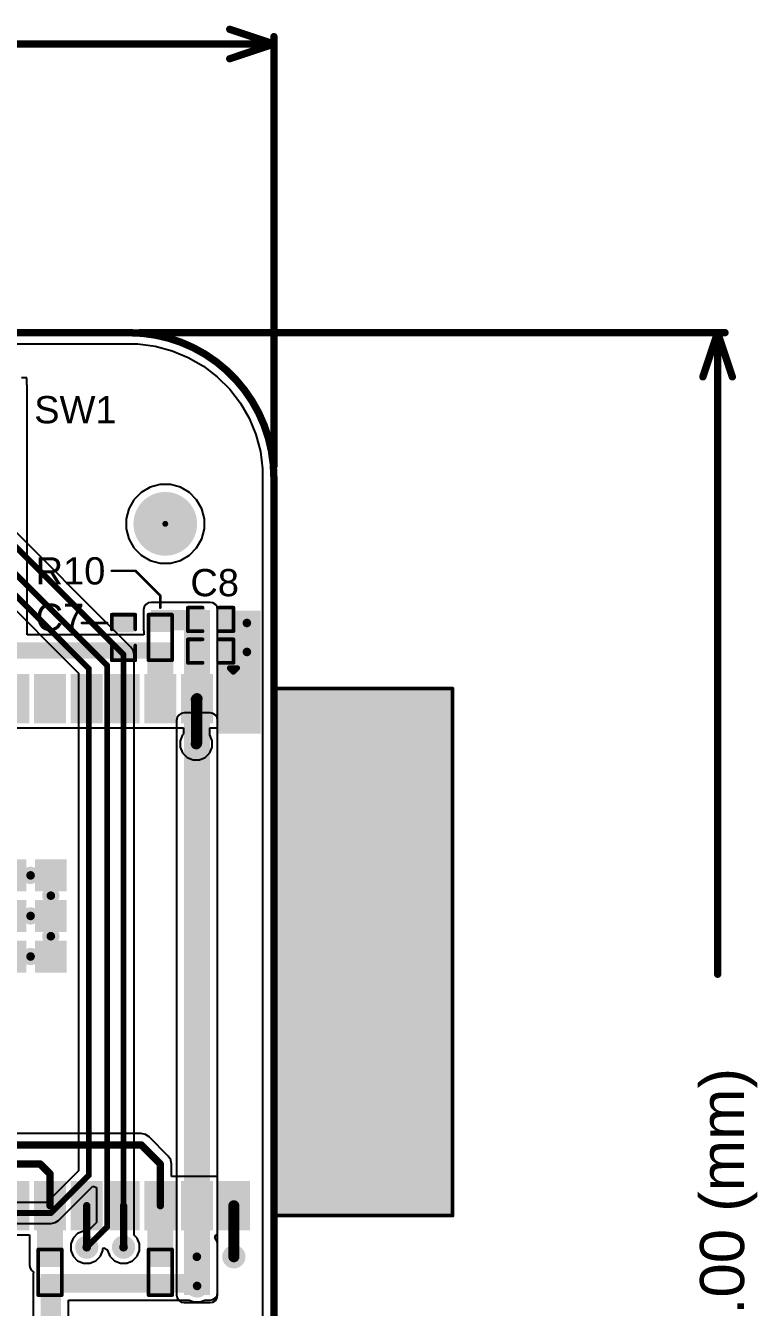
# Model space of a CAD drawing. Header units: inches. Extents: x -3.9 to 67.9, y -8.1 to 62.1.
# Drawn here: x 42.68 to 67.95, y 17.76 to 61.99 of the extents above; entities that cross this region are included whole.
import ezdxf

# ---------------------------------------------------------------- set-up
doc = ezdxf.new("R2010")
doc.units = ezdxf.units.IN
for name, color, linetype in [('Board Outline', 216, 'Continuous'), ('Bottom Layer', 5, 'Continuous'), ('Bottom Solder', 6, 'Continuous'), ('Dimension', 6, 'Continuous'), ('Keep-Out Layer', 6, 'Continuous'), ('Multi-Layer', 9, 'Continuous'), ('Pad Holes', 156, 'Continuous'), ('Top Layer', 1, 'Continuous'), ('Top Overlay', 2, 'Continuous'), ('Top Paste', 8, 'Continuous'), ('Top Solder', 216, 'Continuous'), ('Via Holes', 16, 'Continuous')]:
    doc.layers.add(name, color=color, linetype=linetype)
doc.styles.add('Arial', font='', dxfattribs={"height": 0.2})
doc.styles.get('Arial').set_extended_font_data('Arial')

# ---------------------------------------------------------------- blocks, each defined once
blk = doc.blocks.new('R___0402_12')
at = {"layer": 'Top Layer'}
for points in [[(-0.699, -0.318), (-0.699, 0.318), (-0.241, 0.318), (-0.241, -0.318)], [(0.241, -0.318), (0.241, 0.318), (0.699, 0.318), (0.699, -0.318)]]:
    blk.add_hatch(color=1, dxfattribs=at).paths.add_polyline_path(points)
at = {"layer": 'Top Paste'}
for points in [[(-0.699, -0.318), (-0.699, 0.318), (-0.241, 0.318), (-0.241, -0.318)], [(0.241, -0.318), (0.241, 0.318), (0.699, 0.318), (0.699, -0.318)]]:
    blk.add_hatch(color=8, dxfattribs=at).paths.add_polyline_path(points)
at = {"layer": 'Top Solder'}
for points in [[(-0.754, -0.373), (-0.754, 0.373), (-0.186, 0.373), (-0.186, -0.373)], [(0.186, -0.373), (0.186, 0.373), (0.754, 0.373), (0.754, -0.373)]]:
    blk.add_hatch(color=216, dxfattribs=at).paths.add_polyline_path(points)
at = {"layer": 'Top Overlay'}
for points, const_width in [([(-0.787, 0.406), (0.787, 0.406)], 0.127), ([(-0.787, 0.406), (-0.787, -0.406)], 0.127), ([(0.787, 0.406), (0.787, -0.406)], 0.127), ([(-0.787, -0.406), (0.787, -0.406)], 0.127), ([(-0.813, -0.432), (0.813, -0.432)], 0.00323)]:
    blk.add_lwpolyline(points, dxfattribs=dict(at, const_width=const_width))
for points, const_width in [([(-0.819, 0.406, 1), (-0.756, 0.406, 1)], 0.0635), ([(-0.819, 0.406, 1), (-0.756, 0.406, 1)], 0.0635), ([(0.756, 0.406, 1), (0.819, 0.406, 1)], 0.0635), ([(0.756, 0.406, 1), (0.819, 0.406, 1)], 0.0635), ([(-0.819, -0.406, 1), (-0.756, -0.406, 1)], 0.0635), ([(-0.819, -0.406, 1), (-0.756, -0.406, 1)], 0.0635), ([(-0.814, -0.432, 1), (-0.812, -0.432, 1)], 0.00161), ([(0.756, -0.406, 1), (0.819, -0.406, 1)], 0.0635), ([(0.756, -0.406, 1), (0.819, -0.406, 1)], 0.0635), ([(0.812, -0.432, 1), (0.814, -0.432, 1)], 0.00161)]:
    blk.add_lwpolyline(points, format="xyb", close=True, dxfattribs=dict(at, const_width=const_width))
blk = doc.blocks.new('____0402_23')
at = {"layer": 'Top Layer'}
for points in [[(-0.699, -0.318), (-0.699, 0.318), (-0.241, 0.318), (-0.241, -0.318)], [(0.241, -0.318), (0.241, 0.318), (0.699, 0.318), (0.699, -0.318)]]:
    blk.add_hatch(color=1, dxfattribs=at).paths.add_polyline_path(points)
at = {"layer": 'Top Paste'}
for points in [[(-0.699, -0.318), (-0.699, 0.318), (-0.241, 0.318), (-0.241, -0.318)], [(0.241, -0.318), (0.241, 0.318), (0.699, 0.318), (0.699, -0.318)]]:
    blk.add_hatch(color=8, dxfattribs=at).paths.add_polyline_path(points)
at = {"layer": 'Top Solder'}
for points in [[(-0.758, -0.377), (-0.758, 0.377), (-0.181, 0.377), (-0.181, -0.377)], [(0.181, -0.377), (0.181, 0.377), (0.758, 0.377), (0.758, -0.377)]]:
    blk.add_hatch(color=216, dxfattribs=at).paths.add_polyline_path(points)
at = {"layer": 'Top Overlay', "const_width": 0.127}
for points in [[(-0.279, 0.406), (-0.787, 0.406)], [(-0.787, 0.406), (-0.787, -0.406)], [(0.787, 0.406), (0.279, 0.406)], [(0.787, 0.406), (0.787, -0.406)], [(-0.279, -0.406), (-0.787, -0.406)], [(0.787, -0.406), (0.279, -0.406)]]:
    blk.add_lwpolyline(points, dxfattribs=at)
at = {"layer": 'Top Overlay', "const_width": 0.0635}
for points in [[(-0.819, 0.406, 1), (-0.756, 0.406, 1)], [(-0.819, 0.406, 1), (-0.756, 0.406, 1)], [(-0.311, 0.406, 1), (-0.248, 0.406, 1)], [(0.248, 0.406, 1), (0.311, 0.406, 1)], [(0.756, 0.406, 1), (0.819, 0.406, 1)], [(0.756, 0.406, 1), (0.819, 0.406, 1)], [(-0.819, -0.406, 1), (-0.756, -0.406, 1)], [(-0.819, -0.406, 1), (-0.756, -0.406, 1)], [(-0.311, -0.406, 1), (-0.248, -0.406, 1)], [(0.248, -0.406, 1), (0.311, -0.406, 1)], [(0.756, -0.406, 1), (0.819, -0.406, 1)], [(0.756, -0.406, 1), (0.819, -0.406, 1)]]:
    blk.add_lwpolyline(points, format="xyb", close=True, dxfattribs=at)
blk = doc.blocks.new('C___0402_24')
at = {"layer": 'Top Layer'}
for points in [[(-0.699, -0.318), (-0.699, 0.318), (-0.241, 0.318), (-0.241, -0.318)], [(0.241, -0.318), (0.241, 0.318), (0.699, 0.318), (0.699, -0.318)]]:
    blk.add_hatch(color=1, dxfattribs=at).paths.add_polyline_path(points)
at = {"layer": 'Top Paste'}
for points in [[(-0.699, -0.318), (-0.699, 0.318), (-0.241, 0.318), (-0.241, -0.318)], [(0.241, -0.318), (0.241, 0.318), (0.699, 0.318), (0.699, -0.318)]]:
    blk.add_hatch(color=8, dxfattribs=at).paths.add_polyline_path(points)
at = {"layer": 'Top Solder'}
for points in [[(-0.758, -0.377), (-0.758, 0.377), (-0.181, 0.377), (-0.181, -0.377)], [(0.181, -0.377), (0.181, 0.377), (0.758, 0.377), (0.758, -0.377)]]:
    blk.add_hatch(color=216, dxfattribs=at).paths.add_polyline_path(points)
at = {"layer": 'Top Overlay', "const_width": 0.127}
for points in [[(-0.279, 0.406), (-0.787, 0.406)], [(-0.787, 0.406), (-0.787, -0.406)], [(0.787, 0.406), (0.279, 0.406)], [(0.787, 0.406), (0.787, -0.406)], [(-0.279, -0.406), (-0.787, -0.406)], [(0.787, -0.406), (0.279, -0.406)]]:
    blk.add_lwpolyline(points, dxfattribs=at)
at = {"layer": 'Top Overlay', "const_width": 0.0635}
for points in [[(-0.819, 0.406, 1), (-0.756, 0.406, 1)], [(-0.819, 0.406, 1), (-0.756, 0.406, 1)], [(-0.311, 0.406, 1), (-0.248, 0.406, 1)], [(0.248, 0.406, 1), (0.311, 0.406, 1)], [(0.756, 0.406, 1), (0.819, 0.406, 1)], [(0.756, 0.406, 1), (0.819, 0.406, 1)], [(-0.819, -0.406, 1), (-0.756, -0.406, 1)], [(-0.819, -0.406, 1), (-0.756, -0.406, 1)], [(-0.311, -0.406, 1), (-0.248, -0.406, 1)], [(0.248, -0.406, 1), (0.311, -0.406, 1)], [(0.756, -0.406, 1), (0.819, -0.406, 1)], [(0.756, -0.406, 1), (0.819, -0.406, 1)]]:
    blk.add_lwpolyline(points, format="xyb", close=True, dxfattribs=at)
blk = doc.blocks.new('____0402_25')
at = {"layer": 'Top Layer'}
for points in [[(-0.699, -0.318), (-0.699, 0.317), (-0.241, 0.317), (-0.241, -0.318)], [(0.241, -0.318), (0.241, 0.317), (0.699, 0.317), (0.699, -0.318)]]:
    blk.add_hatch(color=1, dxfattribs=at).paths.add_polyline_path(points)
at = {"layer": 'Top Paste'}
for points in [[(-0.699, -0.318), (-0.699, 0.317), (-0.241, 0.317), (-0.241, -0.318)], [(0.241, -0.318), (0.241, 0.317), (0.699, 0.317), (0.699, -0.318)]]:
    blk.add_hatch(color=8, dxfattribs=at).paths.add_polyline_path(points)
at = {"layer": 'Top Solder'}
for points in [[(-0.758, -0.377), (-0.758, 0.377), (-0.181, 0.377), (-0.181, -0.377)], [(0.181, -0.377), (0.181, 0.377), (0.758, 0.377), (0.758, -0.377)]]:
    blk.add_hatch(color=216, dxfattribs=at).paths.add_polyline_path(points)
at = {"layer": 'Top Overlay', "const_width": 0.127}
for points in [[(-0.279, 0.406), (-0.787, 0.406)], [(-0.787, -0.406), (-0.787, 0.406)], [(0.787, 0.406), (0.279, 0.406)], [(0.787, -0.406), (0.787, 0.406)], [(-0.279, -0.406), (-0.787, -0.406)], [(0.787, -0.406), (0.279, -0.406)]]:
    blk.add_lwpolyline(points, dxfattribs=at)
at = {"layer": 'Top Overlay', "const_width": 0.0635}
for points in [[(-0.819, 0.406, 1), (-0.756, 0.406, 1)], [(-0.819, 0.406, 1), (-0.756, 0.406, 1)], [(-0.311, 0.406, 1), (-0.248, 0.406, 1)], [(0.248, 0.406, 1), (0.311, 0.406, 1)], [(0.756, 0.406, 1), (0.819, 0.406, 1)], [(0.756, 0.406, 1), (0.819, 0.406, 1)], [(-0.819, -0.406, 1), (-0.756, -0.406, 1)], [(-0.819, -0.406, 1), (-0.756, -0.406, 1)], [(-0.311, -0.406, 1), (-0.248, -0.406, 1)], [(0.248, -0.406, 1), (0.311, -0.406, 1)], [(0.756, -0.406, 1), (0.819, -0.406, 1)], [(0.756, -0.406, 1), (0.819, -0.406, 1)]]:
    blk.add_lwpolyline(points, format="xyb", close=True, dxfattribs=at)
blk = doc.blocks.new('R___0402_27')
at = {"layer": 'Top Layer'}
for points in [[(-0.699, -0.318), (-0.699, 0.318), (-0.241, 0.318), (-0.241, -0.318)], [(0.241, -0.318), (0.241, 0.318), (0.699, 0.318), (0.699, -0.318)]]:
    blk.add_hatch(color=1, dxfattribs=at).paths.add_polyline_path(points)
at = {"layer": 'Top Paste'}
for points in [[(-0.699, -0.318), (-0.699, 0.318), (-0.241, 0.318), (-0.241, -0.318)], [(0.241, -0.318), (0.241, 0.318), (0.699, 0.318), (0.699, -0.318)]]:
    blk.add_hatch(color=8, dxfattribs=at).paths.add_polyline_path(points)
at = {"layer": 'Top Solder'}
for points in [[(-0.754, -0.373), (-0.754, 0.373), (-0.186, 0.373), (-0.186, -0.373)], [(0.186, -0.373), (0.186, 0.373), (0.754, 0.373), (0.754, -0.373)]]:
    blk.add_hatch(color=216, dxfattribs=at).paths.add_polyline_path(points)
at = {"layer": 'Top Overlay'}
for points, const_width in [([(-0.787, 0.406), (0.787, 0.406)], 0.127), ([(-0.787, 0.406), (-0.787, -0.406)], 0.127), ([(0.787, 0.406), (0.787, -0.406)], 0.127), ([(-0.787, -0.406), (0.787, -0.406)], 0.127), ([(-0.813, -0.432), (0.813, -0.432)], 0.00323)]:
    blk.add_lwpolyline(points, dxfattribs=dict(at, const_width=const_width))
for points, const_width in [([(-0.819, 0.406, 1), (-0.756, 0.406, 1)], 0.0635), ([(-0.819, 0.406, 1), (-0.756, 0.406, 1)], 0.0635), ([(0.756, 0.406, 1), (0.819, 0.406, 1)], 0.0635), ([(0.756, 0.406, 1), (0.819, 0.406, 1)], 0.0635), ([(-0.819, -0.406, 1), (-0.756, -0.406, 1)], 0.0635), ([(-0.819, -0.406, 1), (-0.756, -0.406, 1)], 0.0635), ([(-0.814, -0.432, 1), (-0.812, -0.432, 1)], 0.00161), ([(0.756, -0.406, 1), (0.819, -0.406, 1)], 0.0635), ([(0.756, -0.406, 1), (0.819, -0.406, 1)], 0.0635), ([(0.812, -0.432, 1), (0.814, -0.432, 1)], 0.00161)]:
    blk.add_lwpolyline(points, format="xyb", close=True, dxfattribs=dict(at, const_width=const_width))
blk = doc.blocks.new('38_SMD_M______28')
at = {"layer": 'Bottom Layer'}
h = blk.add_hatch(color=5, dxfattribs=at)
edge = h.paths.add_edge_path()
edge.add_arc((-1.95, 2.56), 0.3, 0, 360)
h = blk.add_hatch(color=5, dxfattribs=at)
edge = h.paths.add_edge_path()
edge.add_arc((-0.55, 2.56), 0.3, 0, 360)
h = blk.add_hatch(color=5, dxfattribs=at)
edge = h.paths.add_edge_path()
edge.add_arc((-2.65, 1.86), 0.3, 0, 360)
h = blk.add_hatch(color=5, dxfattribs=at)
edge = h.paths.add_edge_path()
edge.add_arc((-1.25, 1.86), 0.3, 0, 360)
h = blk.add_hatch(color=5, dxfattribs=at)
edge = h.paths.add_edge_path()
edge.add_arc((0.15, 1.86), 0.3, 0, 360)
at = {"layer": 'Keep-Out Layer'}
blk.add_hatch(color=6, dxfattribs=at).paths.add_polyline_path([(-9.043, 10.289), (9.041, 10.289), (9.041, 16.385), (-9.043, 16.385)])
at = {"layer": 'Multi-Layer'}
h = blk.add_hatch(color=9, dxfattribs=at)
edge = h.paths.add_edge_path()
edge.add_arc((-1.95, 2.56), 0.3, 0, 360)
h = blk.add_hatch(color=9, dxfattribs=at)
edge = h.paths.add_edge_path()
edge.add_arc((-0.55, 2.56), 0.3, 0, 360)
h = blk.add_hatch(color=9, dxfattribs=at)
edge = h.paths.add_edge_path()
edge.add_arc((-2.65, 1.86), 0.3, 0, 360)
h = blk.add_hatch(color=9, dxfattribs=at)
edge = h.paths.add_edge_path()
edge.add_arc((-1.25, 1.86), 0.3, 0, 360)
h = blk.add_hatch(color=9, dxfattribs=at)
edge = h.paths.add_edge_path()
edge.add_arc((0.15, 1.86), 0.3, 0, 360)
at = {"layer": 'Pad Holes'}
h = blk.add_hatch(color=7, dxfattribs=at)
edge = h.paths.add_edge_path()
edge.add_arc((-1.95, 2.56), 0.15, 0, 360)
h = blk.add_hatch(color=7, dxfattribs=at)
edge = h.paths.add_edge_path()
edge.add_arc((-0.55, 2.56), 0.15, 0, 360)
h = blk.add_hatch(color=7, dxfattribs=at)
edge = h.paths.add_edge_path()
edge.add_arc((-2.65, 1.86), 0.15, 0, 360)
h = blk.add_hatch(color=7, dxfattribs=at)
edge = h.paths.add_edge_path()
edge.add_arc((-1.25, 1.86), 0.15, 0, 360)
h = blk.add_hatch(color=7, dxfattribs=at)
edge = h.paths.add_edge_path()
edge.add_arc((0.15, 1.86), 0.15, 0, 360)
at = {"layer": 'Top Layer'}
for points in [[(-9.5, 9.33), (-8, 9.33), (-8, 8.43), (-9.5, 8.43)], [(8, 9.33), (9.5, 9.33), (9.5, 8.43), (8, 8.43)], [(-9.5, 8.06), (-8, 8.06), (-8, 7.16), (-9.5, 7.16)], [(8, 8.06), (9.5, 8.06), (9.5, 7.16), (8, 7.16)], [(-9.5, 6.79), (-8, 6.79), (-8, 5.89), (-9.5, 5.89)], [(8, 6.79), (9.5, 6.79), (9.5, 5.89), (8, 5.89)], [(-9.5, 5.52), (-8, 5.52), (-8, 4.62), (-9.5, 4.62)], [(8, 5.52), (9.5, 5.52), (9.5, 4.62), (8, 4.62)], [(-9.5, 4.25), (-8, 4.25), (-8, 3.35), (-9.5, 3.35)], [(8, 4.25), (9.5, 4.25), (9.5, 3.35), (8, 3.35)], [(-9.5, 2.98), (-8, 2.98), (-8, 2.08), (-9.5, 2.08)], [(-3.1, 3.01), (-2.2, 3.01), (-2.2, 2.11), (-3.1, 2.11)], [(-1.7, 3.01), (-0.8, 3.01), (-0.8, 2.11), (-1.7, 2.11)], [(-0.3, 3.01), (0.6, 3.01), (0.6, 2.11), (-0.3, 2.11)], [(8, 2.98), (9.5, 2.98), (9.5, 2.08), (8, 2.08)], [(-9.5, 1.71), (-8, 1.71), (-8, 0.81), (-9.5, 0.81)], [(8, 1.71), (9.5, 1.71), (9.5, 0.81), (8, 0.81)]]:
    blk.add_hatch(color=1, dxfattribs=at).paths.add_polyline_path(points)
h = blk.add_hatch(color=1, dxfattribs=at)
edge = h.paths.add_edge_path()
edge.add_arc((-1.95, 2.56), 0.3, 0, 360)
h = blk.add_hatch(color=1, dxfattribs=at)
edge = h.paths.add_edge_path()
edge.add_arc((-0.55, 2.56), 0.3, 0, 360)
h = blk.add_hatch(color=1, dxfattribs=at)
edge = h.paths.add_edge_path()
edge.add_arc((-2.65, 1.86), 0.3, 0, 360)
h = blk.add_hatch(color=1, dxfattribs=at)
edge = h.paths.add_edge_path()
edge.add_arc((-1.25, 1.86), 0.3, 0, 360)
h = blk.add_hatch(color=1, dxfattribs=at)
edge = h.paths.add_edge_path()
edge.add_arc((0.15, 1.86), 0.3, 0, 360)
at = {"layer": 'Top Overlay'}
for points in [[(-7.898, 11.58), (-7.187, 11.58), (-7.187, 15.746), (-7.898, 15.746)], [(-7.898, 15.213), (-5.435, 15.213), (-5.435, 15.746), (-7.898, 15.746)], [(-5.435, 15.746), (-6.146, 15.746), (-6.146, 11.58), (-5.435, 11.58)], [(-5.511, 15.213), (-2.971, 15.213), (-2.971, 15.746), (-5.511, 15.746)], [(-2.971, 13.206), (-2.971, 15.746), (-3.504, 15.746), (-3.504, 13.206)], [(-0.964, 13.206), (-0.964, 15.746), (-1.498, 15.746), (-1.498, 13.206)], [(-1.498, 15.213), (1.042, 15.213), (1.042, 15.746), (-1.498, 15.746)], [(0.509, 15.746), (0.509, 13.206), (1.042, 13.206), (1.042, 15.746)], [(3.049, 13.206), (3.049, 15.746), (2.516, 15.746), (2.516, 13.206)], [(2.516, 15.213), (5.056, 15.213), (5.056, 15.746), (2.516, 15.746)], [(5.056, 13.206), (5.056, 15.746), (4.522, 15.746), (4.522, 13.206)], [(7.062, 13.206), (7.062, 15.746), (6.529, 15.746), (6.529, 13.206)], [(-3.504, 13.206), (-0.964, 13.206), (-0.964, 13.739), (-3.504, 13.739)], [(0.509, 13.206), (3.049, 13.206), (3.049, 13.739), (0.509, 13.739)], [(4.522, 13.206), (7.062, 13.206), (7.062, 13.739), (4.522, 13.739)], [(-9.519, 9.363), (-7.539, 9.363), (-7.539, 9.803), (-9.519, 9.803)], [(-7.959, 8.328), (-7.541, 8.328), (-7.541, 9.406), (-7.959, 9.406)]]:
    blk.add_hatch(color=2, dxfattribs=at).paths.add_polyline_path(points)
at = {"layer": 'Top Paste'}
for points in [[(-9.5, 9.33), (-8, 9.33), (-8, 8.43), (-9.5, 8.43)], [(8, 9.33), (9.5, 9.33), (9.5, 8.43), (8, 8.43)], [(-9.5, 8.06), (-8, 8.06), (-8, 7.16), (-9.5, 7.16)], [(8, 8.06), (9.5, 8.06), (9.5, 7.16), (8, 7.16)], [(-9.5, 6.79), (-8, 6.79), (-8, 5.89), (-9.5, 5.89)], [(8, 6.79), (9.5, 6.79), (9.5, 5.89), (8, 5.89)], [(-9.5, 5.52), (-8, 5.52), (-8, 4.62), (-9.5, 4.62)], [(8, 5.52), (9.5, 5.52), (9.5, 4.62), (8, 4.62)], [(-9.5, 4.25), (-8, 4.25), (-8, 3.35), (-9.5, 3.35)], [(8, 4.25), (9.5, 4.25), (9.5, 3.35), (8, 3.35)], [(-9.5, 2.98), (-8, 2.98), (-8, 2.08), (-9.5, 2.08)], [(-3.1, 3.01), (-2.2, 3.01), (-2.2, 2.11), (-3.1, 2.11)], [(-1.7, 3.01), (-0.8, 3.01), (-0.8, 2.11), (-1.7, 2.11)], [(-0.3, 3.01), (0.6, 3.01), (0.6, 2.11), (-0.3, 2.11)], [(8, 2.98), (9.5, 2.98), (9.5, 2.08), (8, 2.08)], [(-9.5, 1.71), (-8, 1.71), (-8, 0.81), (-9.5, 0.81)], [(8, 1.71), (9.5, 1.71), (9.5, 0.81), (8, 0.81)]]:
    blk.add_hatch(color=8, dxfattribs=at).paths.add_polyline_path(points)
at = {"layer": 'Top Solder'}
for points in [[(-9.602, 9.432), (-7.898, 9.432), (-7.898, 8.328), (-9.602, 8.328)], [(7.898, 9.432), (9.602, 9.432), (9.602, 8.328), (7.898, 8.328)], [(-9.602, 8.162), (-7.898, 8.162), (-7.898, 7.058), (-9.602, 7.058)], [(7.898, 8.162), (9.602, 8.162), (9.602, 7.058), (7.898, 7.058)], [(-9.602, 6.892), (-7.898, 6.892), (-7.898, 5.788), (-9.602, 5.788)], [(7.898, 6.892), (9.602, 6.892), (9.602, 5.788), (7.898, 5.788)], [(-9.602, 5.622), (-7.898, 5.622), (-7.898, 4.518), (-9.602, 4.518)], [(7.898, 5.622), (9.602, 5.622), (9.602, 4.518), (7.898, 4.518)], [(-9.602, 4.352), (-7.898, 4.352), (-7.898, 3.248), (-9.602, 3.248)], [(7.898, 4.352), (9.602, 4.352), (9.602, 3.248), (7.898, 3.248)], [(-3.202, 3.112), (-2.098, 3.112), (-2.098, 2.008), (-3.202, 2.008)], [(-1.802, 3.112), (-0.698, 3.112), (-0.698, 2.008), (-1.802, 2.008)], [(-0.402, 3.112), (0.702, 3.112), (0.702, 2.008), (-0.402, 2.008)], [(-9.602, 3.082), (-7.898, 3.082), (-7.898, 1.978), (-9.602, 1.978)], [(7.898, 3.082), (9.602, 3.082), (9.602, 1.978), (7.898, 1.978)], [(-9.602, 1.812), (-7.898, 1.812), (-7.898, 0.708), (-9.602, 0.708)], [(7.898, 1.812), (9.602, 1.812), (9.602, 0.708), (7.898, 0.708)], [(-3.202, 1.712), (-2.098, 1.712), (-2.098, 0.608), (-3.202, 0.608)], [(-1.802, 1.712), (-0.698, 1.712), (-0.698, 0.608), (-1.802, 0.608)], [(-0.402, 1.712), (0.702, 1.712), (0.702, 0.608), (-0.402, 0.608)]]:
    blk.add_hatch(color=216, dxfattribs=at).paths.add_polyline_path(points)
at = {"layer": 'Top Overlay'}
for points, const_width in [([(-9.096, 16.434), (9.091, 16.434)], 0.127), ([(-9.096, 10.244), (-9.096, 16.434)], 0.127), ([(9.091, 10.244), (9.091, 16.434)], 0.127), ([(-9.096, 10.244), (9.086, 10.244)], 0.127), ([(-9.677, 8.865), (-9.804, 8.992)], 0.2), ([(-9.804, 8.738), (-9.804, 8.992)], 0.2), ([(-9.804, 8.738), (-9.677, 8.865)], 0.2)]:
    blk.add_lwpolyline(points, dxfattribs=dict(at, const_width=const_width))
for points, const_width in [([(-9.127, 16.434, 1), (-9.064, 16.434, 1)], 0.0635), ([(-9.127, 16.434, 1), (-9.064, 16.434, 1)], 0.0635), ([(9.059, 16.434, 1), (9.123, 16.434, 1)], 0.0635), ([(9.059, 16.434, 1), (9.123, 16.434, 1)], 0.0635), ([(-9.127, 10.244, 1), (-9.064, 10.244, 1)], 0.0635), ([(-9.127, 10.244, 1), (-9.064, 10.244, 1)], 0.0635), ([(9.054, 10.244, 1), (9.118, 10.244, 1)], 0.0635), ([(9.059, 10.244, 1), (9.123, 10.244, 1)], 0.0635), ([(-9.854, 8.992, 1), (-9.754, 8.992, 1)], 0.1), ([(-9.854, 8.992, 1), (-9.754, 8.992, 1)], 0.1), ([(-9.727, 8.865, 1), (-9.627, 8.865, 1)], 0.1), ([(-9.727, 8.865, 1), (-9.627, 8.865, 1)], 0.1), ([(-9.854, 8.738, 1), (-9.754, 8.738, 1)], 0.1), ([(-9.854, 8.738, 1), (-9.754, 8.738, 1)], 0.1)]:
    blk.add_lwpolyline(points, format="xyb", close=True, dxfattribs=dict(at, const_width=const_width))
blk = doc.blocks.new('R___0402_41')
at = {"layer": 'Top Layer'}
for points in [[(-0.699, -0.318), (-0.699, 0.318), (-0.241, 0.318), (-0.241, -0.318)], [(0.241, -0.318), (0.241, 0.318), (0.699, 0.318), (0.699, -0.318)]]:
    blk.add_hatch(color=1, dxfattribs=at).paths.add_polyline_path(points)
at = {"layer": 'Top Paste'}
for points in [[(-0.699, -0.318), (-0.699, 0.318), (-0.241, 0.318), (-0.241, -0.318)], [(0.241, -0.318), (0.241, 0.318), (0.699, 0.318), (0.699, -0.318)]]:
    blk.add_hatch(color=8, dxfattribs=at).paths.add_polyline_path(points)
at = {"layer": 'Top Solder'}
for points in [[(-0.754, -0.373), (-0.754, 0.373), (-0.186, 0.373), (-0.186, -0.373)], [(0.186, -0.373), (0.186, 0.373), (0.754, 0.373), (0.754, -0.373)]]:
    blk.add_hatch(color=216, dxfattribs=at).paths.add_polyline_path(points)
at = {"layer": 'Top Overlay'}
for points, const_width in [([(-0.787, 0.406), (-0.787, -0.406)], 0.127), ([(-0.787, 0.406), (0.787, 0.406)], 0.127), ([(0.787, 0.406), (0.787, -0.406)], 0.127), ([(-0.787, -0.406), (0.787, -0.406)], 0.127), ([(-0.813, -0.432), (0.813, -0.432)], 0.00323)]:
    blk.add_lwpolyline(points, dxfattribs=dict(at, const_width=const_width))
for points, const_width in [([(-0.819, 0.406, 1), (-0.756, 0.406, 1)], 0.0635), ([(-0.819, 0.406, 1), (-0.756, 0.406, 1)], 0.0635), ([(0.756, 0.406, 1), (0.819, 0.406, 1)], 0.0635), ([(0.756, 0.406, 1), (0.819, 0.406, 1)], 0.0635), ([(-0.819, -0.406, 1), (-0.756, -0.406, 1)], 0.0635), ([(-0.819, -0.406, 1), (-0.756, -0.406, 1)], 0.0635), ([(-0.814, -0.432, 1), (-0.812, -0.432, 1)], 0.00161), ([(0.756, -0.406, 1), (0.819, -0.406, 1)], 0.0635), ([(0.756, -0.406, 1), (0.819, -0.406, 1)], 0.0635), ([(0.812, -0.432, 1), (0.814, -0.432, 1)], 0.00161)]:
    blk.add_lwpolyline(points, format="xyb", close=True, dxfattribs=dict(at, const_width=const_width))

msp = doc.modelspace()

# ---------------------------------------------------------------- hatches: boundary and pattern name
at = {"layer": 'Bottom Layer'}
h = msp.add_hatch(color=5, dxfattribs=at)
edge = h.paths.add_edge_path()
edge.add_arc((50.318, 41.378), 0.3, 0, 360)
h = msp.add_hatch(color=5, dxfattribs=at)
edge = h.paths.add_edge_path()
edge.add_arc((50.318, 40.378), 0.3, 0, 360)
msp.add_hatch(color=5, dxfattribs=at).paths.add_polyline_path([(48.148, 18.181), (49.048, 18.181), (49.048, 38.017), (48.148, 38.017)])
h = msp.add_hatch(color=5, dxfattribs=at)
edge = h.paths.add_edge_path()
edge.add_arc((48.568, 37.205), 0.3, 0, 360)
h = msp.add_hatch(color=5, dxfattribs=at)
edge = h.paths.add_edge_path()
edge.add_arc((44.788, 19.834), 0.3, 0, 360)
h = msp.add_hatch(color=5, dxfattribs=at)
edge = h.paths.add_edge_path()
edge.add_arc((46.058, 19.834), 0.3, 0, 360)
h = msp.add_hatch(color=5, dxfattribs=at)
edge = h.paths.add_edge_path()
edge.add_arc((48.59, 19.504), 0.3, 0, 360)
h = msp.add_hatch(color=5, dxfattribs=at)
edge = h.paths.add_edge_path()
edge.add_arc((49.868, 19.504), 0.3, 0, 360)
h = msp.add_hatch(color=5, dxfattribs=at)
edge = h.paths.add_edge_path()
edge.add_arc((48.598, 18.498), 0.3, 0, 360)
at = {"layer": 'Bottom Solder'}
h = msp.add_hatch(color=6, dxfattribs=at)
edge = h.paths.add_edge_path()
edge.add_arc((47.5, 44.8), 0.102, 0, 360)
h = msp.add_hatch(color=6, dxfattribs=at)
edge = h.paths.add_edge_path()
edge.add_arc((50.318, 41.378), 0.402, 0, 360)
h = msp.add_hatch(color=6, dxfattribs=at)
edge = h.paths.add_edge_path()
edge.add_arc((50.318, 40.378), 0.402, 0, 360)
h = msp.add_hatch(color=6, dxfattribs=at)
edge = h.paths.add_edge_path()
edge.add_arc((48.568, 37.205), 0.402, 0, 360)
h = msp.add_hatch(color=6, dxfattribs=at)
edge = h.paths.add_edge_path()
edge.add_arc((44.788, 19.834), 0.402, 0, 360)
h = msp.add_hatch(color=6, dxfattribs=at)
edge = h.paths.add_edge_path()
edge.add_arc((46.058, 19.834), 0.402, 0, 360)
h = msp.add_hatch(color=6, dxfattribs=at)
edge = h.paths.add_edge_path()
edge.add_arc((48.59, 19.504), 0.402, 0, 360)
h = msp.add_hatch(color=6, dxfattribs=at)
edge = h.paths.add_edge_path()
edge.add_arc((49.868, 19.504), 0.402, 0, 360)
h = msp.add_hatch(color=6, dxfattribs=at)
edge = h.paths.add_edge_path()
edge.add_arc((48.598, 18.498), 0.402, 0, 360)
at = {"layer": 'Pad Holes'}
h = msp.add_hatch(color=7, dxfattribs=at)
edge = h.paths.add_edge_path()
edge.add_arc((47.5, 44.8), 1.1, 0, 360)
at = {"layer": 'Top Layer'}
for points in [[(47.011, 41.119), (48.921, 41.119), (48.921, 41.831), (47.011, 41.831)], [(48.148, 38.017), (49.047, 38.017), (49.047, 41.831), (48.148, 41.831)], [(49.312, 38.017), (50.791, 38.017), (50.791, 41.808), (49.312, 41.808)], [(41.649, 40.149), (47.651, 40.149), (47.651, 40.713), (41.649, 40.713)], [(46.878, 38.017), (47.777, 38.017), (47.777, 40.713), (46.878, 40.713)], [(43.068, 19.209), (43.968, 19.209), (43.968, 22.017), (43.068, 22.017)], [(46.878, 19.209), (47.778, 19.209), (47.778, 22.017), (46.878, 22.017)], [(48.164, 18.27), (49.048, 18.27), (49.048, 19.936), (48.164, 19.936)], [(43.193, 18.27), (49.048, 18.27), (49.048, 18.912), (43.193, 18.912)], [(43.193, 12.937), (43.903, 12.937), (43.903, 18.912), (43.193, 18.912)]]:
    msp.add_hatch(color=1, dxfattribs=at).paths.add_polyline_path(points)
h = msp.add_hatch(color=1, dxfattribs=at)
edge = h.paths.add_edge_path()
edge.add_arc((50.318, 41.378), 0.3, 0, 360)
h = msp.add_hatch(color=1, dxfattribs=at)
edge = h.paths.add_edge_path()
edge.add_arc((50.318, 40.378), 0.3, 0, 360)
h = msp.add_hatch(color=1, dxfattribs=at)
edge = h.paths.add_edge_path()
edge.add_arc((48.568, 37.205), 0.3, 0, 360)
h = msp.add_hatch(color=1, dxfattribs=at)
edge = h.paths.add_edge_path()
edge.add_arc((44.788, 19.834), 0.3, 0, 360)
h = msp.add_hatch(color=1, dxfattribs=at)
edge = h.paths.add_edge_path()
edge.add_arc((46.058, 19.834), 0.3, 0, 360)
h = msp.add_hatch(color=1, dxfattribs=at)
edge = h.paths.add_edge_path()
edge.add_arc((48.59, 19.504), 0.3, 0, 360)
h = msp.add_hatch(color=1, dxfattribs=at)
edge = h.paths.add_edge_path()
edge.add_arc((49.868, 19.504), 0.3, 0, 360)
h = msp.add_hatch(color=1, dxfattribs=at)
edge = h.paths.add_edge_path()
edge.add_arc((48.598, 18.498), 0.3, 0, 360)
at = {"layer": 'Top Solder'}
h = msp.add_hatch(color=216, dxfattribs=at)
edge = h.paths.add_edge_path()
edge.add_arc((47.5, 44.8), 0.102, 0, 360)
h = msp.add_hatch(color=216, dxfattribs=at)
edge = h.paths.add_edge_path()
edge.add_arc((50.318, 41.378), 0.402, 0, 360)
h = msp.add_hatch(color=216, dxfattribs=at)
edge = h.paths.add_edge_path()
edge.add_arc((50.318, 40.378), 0.402, 0, 360)
h = msp.add_hatch(color=216, dxfattribs=at)
edge = h.paths.add_edge_path()
edge.add_arc((48.568, 37.205), 0.402, 0, 360)
h = msp.add_hatch(color=216, dxfattribs=at)
edge = h.paths.add_edge_path()
edge.add_arc((44.788, 19.834), 0.402, 0, 360)
h = msp.add_hatch(color=216, dxfattribs=at)
edge = h.paths.add_edge_path()
edge.add_arc((46.058, 19.834), 0.402, 0, 360)
h = msp.add_hatch(color=216, dxfattribs=at)
edge = h.paths.add_edge_path()
edge.add_arc((48.59, 19.504), 0.402, 0, 360)
h = msp.add_hatch(color=216, dxfattribs=at)
edge = h.paths.add_edge_path()
edge.add_arc((49.868, 19.504), 0.402, 0, 360)
h = msp.add_hatch(color=216, dxfattribs=at)
edge = h.paths.add_edge_path()
edge.add_arc((48.598, 18.498), 0.402, 0, 360)
at = {"layer": 'Via Holes'}
h = msp.add_hatch(color=7, dxfattribs=at)
edge = h.paths.add_edge_path()
edge.add_arc((50.318, 41.378), 0.15, 0, 360)
h = msp.add_hatch(color=7, dxfattribs=at)
edge = h.paths.add_edge_path()
edge.add_arc((50.318, 40.378), 0.15, 0, 360)
h = msp.add_hatch(color=7, dxfattribs=at)
edge = h.paths.add_edge_path()
edge.add_arc((48.568, 37.205), 0.15, 0, 360)
h = msp.add_hatch(color=7, dxfattribs=at)
edge = h.paths.add_edge_path()
edge.add_arc((44.788, 19.834), 0.15, 0, 360)
h = msp.add_hatch(color=7, dxfattribs=at)
edge = h.paths.add_edge_path()
edge.add_arc((46.058, 19.834), 0.15, 0, 360)
h = msp.add_hatch(color=7, dxfattribs=at)
edge = h.paths.add_edge_path()
edge.add_arc((48.59, 19.504), 0.15, 0, 360)
h = msp.add_hatch(color=7, dxfattribs=at)
edge = h.paths.add_edge_path()
edge.add_arc((49.868, 19.504), 0.15, 0, 360)
h = msp.add_hatch(color=7, dxfattribs=at)
edge = h.paths.add_edge_path()
edge.add_arc((48.598, 18.498), 0.15, 0, 360)

# ---------------------------------------------------------------- linework, layer by layer
at = {"layer": 'Board Outline', "const_width": 0.254}
for points in [[(1.25, 51.398), (46.25, 51.398)], [(51.25, 46.398), (51.25, -1.599)]]:
    msp.add_lwpolyline(points, dxfattribs=at)
at = {"layer": 'Board Outline', "const_width": 0.127}
for points in [[(46.186, 51.398, 1), (46.313, 51.398, 1)], [(46.186, 51.398, 1), (46.313, 51.398, 1)], [(51.186, 46.398, 1), (51.313, 46.398, 1)], [(51.186, 46.398, 1), (51.313, 46.398, 1)]]:
    msp.add_lwpolyline(points, format="xyb", close=True, dxfattribs=at)
at = {"layer": 'Board Outline', "const_width": 0.254}
msp.add_lwpolyline([(46.25, 51.398, -0.414214), (51.25, 46.398)], format="xyb", dxfattribs=at)
at = {"layer": 'Bottom Layer'}
for p, q in [((1.25, 51.01), (46.25, 51.01)), ((46.25, 51.01), (46.552, 51.01)), ((46.552, 51.01), (47.152, 50.931)), ((47.152, 50.931), (47.736, 50.774)), ((47.736, 50.774), (48.294, 50.543)), ((48.294, 50.543), (48.818, 50.241)), ((48.818, 50.241), (49.297, 49.873)), ((49.297, 49.873), (49.725, 49.445)), ((49.725, 49.445), (50.093, 48.966)), ((46.315, 40.541), (38.098, 48.758)), ((50.093, 48.966), (50.395, 48.442)), ((50.395, 48.442), (50.626, 47.884)), ((50.626, 47.884), (50.783, 47.3)), ((50.783, 47.3), (50.862, 46.7)), ((37.436, 46.712), (44.498, 39.65)), ((50.862, 46.7), (50.862, 46.398)), ((46.977, 46.062), (46.669, 45.883)), ((47.322, 46.154), (46.977, 46.062)), ((47.678, 46.154), (47.322, 46.154)), ((48.023, 46.062), (47.678, 46.154)), ((48.331, 45.883), (48.023, 46.062)), ((50.862, 46.398), (50.861, -1.599)), ((46.417, 45.631), (46.238, 45.323)), ((46.669, 45.883), (46.417, 45.631)), ((48.583, 45.631), (48.331, 45.883)), ((48.762, 45.323), (48.583, 45.631)), ((46.238, 45.323), (46.146, 44.978)), ((48.854, 44.978), (48.762, 45.323)), ((46.146, 44.978), (46.146, 44.622)), ((48.854, 44.622), (48.854, 44.978)), ((46.146, 44.622), (46.238, 44.277)), ((46.238, 44.277), (46.417, 43.969)), ((48.583, 43.969), (48.762, 44.277)), ((48.762, 44.277), (48.854, 44.622)), ((46.417, 43.969), (46.669, 43.717)), ((48.331, 43.717), (48.583, 43.969)), ((46.669, 43.717), (46.977, 43.538)), ((46.977, 43.538), (47.322, 43.446)), ((47.322, 43.446), (47.678, 43.446)), ((47.678, 43.446), (48.023, 43.538)), ((48.023, 43.538), (48.331, 43.717)), ((46.393, 40.423), (46.315, 40.541)), ((46.421, 40.285), (46.393, 40.423)), ((46.421, 20.255), (46.421, 40.285)), ((46.421, 40.285), (46.421, 40.285)), ((44.498, 39.65), (44.498, 22.467)), ((47.909, 38.117), (47.889, 38.017)), ((47.965, 38.201), (47.909, 38.117)), ((48.049, 38.257), (47.965, 38.201)), ((48.148, 38.276), (48.049, 38.257)), ((49.048, 38.276), (48.148, 38.276)), ((49.147, 38.257), (49.048, 38.276)), ((49.231, 38.201), (49.147, 38.257)), ((49.288, 38.117), (49.231, 38.201)), ((49.307, 38.017), (49.288, 38.117)), ((47.889, 38.017), (47.889, 18.181)), ((49.307, 18.181), (49.307, 38.017)), ((44.498, 22.467), (43.411, 21.38)), ((43.818, 20.761), (45.002, 21.945)), ((45.002, 21.945), (45.129, 21.893)), ((45.129, 21.893), (45.129, 20.688)), ((43.411, 21.38), (32.187, 21.38)), ((32.187, 20.655), (43.561, 20.655)), ((43.561, 20.655), (43.7, 20.682)), ((43.561, 20.655), (43.561, 20.655)), ((43.7, 20.682), (43.818, 20.761)), ((44.678, 20.388), (44.474, 20.304)), ((44.829, 20.388), (44.678, 20.388)), ((45.129, 20.688), (44.829, 20.388)), ((44.319, 20.148), (44.234, 19.945)), ((44.234, 19.945), (44.234, 19.724)), ((44.474, 20.304), (44.319, 20.148)), ((46.528, 20.148), (46.421, 20.255)), ((46.612, 19.945), (46.528, 20.148)), ((46.612, 19.724), (46.612, 19.945)), ((44.234, 19.724), (44.319, 19.521)), ((44.319, 19.521), (44.474, 19.365)), ((45.102, 19.365), (45.258, 19.521)), ((45.258, 19.521), (45.342, 19.724)), ((45.342, 19.788), (45.377, 19.811)), ((45.342, 19.724), (45.342, 19.788)), ((45.377, 19.811), (45.504, 19.743)), ((45.504, 19.743), (45.504, 19.724)), ((45.504, 19.724), (45.589, 19.521)), ((45.589, 19.521), (45.744, 19.365)), ((46.372, 19.365), (46.528, 19.521)), ((46.528, 19.521), (46.612, 19.724)), ((44.474, 19.365), (44.678, 19.28)), ((44.678, 19.28), (44.898, 19.28)), ((44.898, 19.28), (45.102, 19.365)), ((45.744, 19.365), (45.948, 19.28)), ((45.948, 19.28), (46.168, 19.28)), ((46.168, 19.28), (46.372, 19.365)), ((47.889, 18.181), (47.909, 18.082)), ((49.288, 18.082), (49.307, 18.181)), ((47.909, 18.082), (47.965, 17.998)), ((47.965, 17.998), (48.049, 17.941)), ((48.049, 17.941), (48.148, 17.922)), ((48.148, 17.922), (49.048, 17.922)), ((49.048, 17.922), (49.147, 17.941)), ((49.147, 17.941), (49.231, 17.998)), ((49.231, 17.998), (49.288, 18.082))]:
    msp.add_line(p, q, dxfattribs=at)
at = {"layer": 'Bottom Layer', "const_width": 0.203}
for points in [[(37.807, 48.536), (46.058, 40.285)], [(37.64, 47.762), (45.491, 39.91)], [(37.586, 47.075), (44.861, 39.8)], [(46.058, 19.834), (46.058, 40.285)], [(44.861, 22.317), (44.861, 39.8)], [(45.491, 20.537), (45.491, 39.91)], [(43.561, 21.017), (44.861, 22.317)], [(31.766, 21.017), (43.561, 21.017)], [(44.788, 19.834), (45.491, 20.537)]]:
    msp.add_lwpolyline(points, dxfattribs=at)
at = {"layer": 'Bottom Layer', "const_width": 0.102}
for points in [[(46.007, 40.285, 1), (46.109, 40.285, 1)], [(46.007, 40.285, 1), (46.109, 40.285, 1)], [(44.81, 39.8, 1), (44.912, 39.8, 1)], [(44.81, 39.8, 1), (44.912, 39.8, 1)], [(45.441, 39.91, 1), (45.542, 39.91, 1)], [(45.441, 39.91, 1), (45.542, 39.91, 1)], [(44.81, 22.317, 1), (44.912, 22.317, 1)], [(44.81, 22.317, 1), (44.912, 22.317, 1)], [(43.51, 21.017, 1), (43.612, 21.017, 1)], [(43.51, 21.017, 1), (43.612, 21.017, 1)], [(45.441, 20.537, 1), (45.542, 20.537, 1)], [(45.441, 20.537, 1), (45.542, 20.537, 1)], [(44.737, 19.834, 1), (44.839, 19.834, 1)], [(46.007, 19.834, 1), (46.109, 19.834, 1)]]:
    msp.add_lwpolyline(points, format="xyb", close=True, dxfattribs=at)
at = {"layer": 'Dimension', "const_width": 0.254}
for points in [[(49.726, 61.868), (51.25, 61.36)], [(51.25, 46.779), (51.25, 61.614)], [(30.606, 61.36), (51.25, 61.36)], [(49.726, 60.852), (51.25, 61.36)], [(46.631, 51.398), (66.827, 51.398)], [(66.065, 49.874), (66.573, 51.398)], [(66.573, 51.398), (67.081, 49.874)], [(66.573, 29.255), (66.573, 51.398)]]:
    msp.add_lwpolyline(points, dxfattribs=at)
at = {"layer": 'Dimension', "const_width": 0.127}
for points in [[(49.662, 61.868, 1), (49.789, 61.868, 1)], [(51.186, 61.614, 1), (51.313, 61.614, 1)], [(51.186, 61.36, 1), (51.313, 61.36, 1)], [(51.186, 61.36, 1), (51.313, 61.36, 1)], [(51.186, 61.36, 1), (51.313, 61.36, 1)], [(49.662, 60.852, 1), (49.789, 60.852, 1)], [(46.567, 51.398, 1), (46.694, 51.398, 1)], [(66.51, 51.398, 1), (66.637, 51.398, 1)], [(66.51, 51.398, 1), (66.637, 51.398, 1)], [(66.51, 51.398, 1), (66.637, 51.398, 1)], [(66.764, 51.398, 1), (66.891, 51.398, 1)], [(66.002, 49.874, 1), (66.129, 49.874, 1)], [(67.018, 49.874, 1), (67.145, 49.874, 1)], [(51.186, 46.779, 1), (51.313, 46.779, 1)], [(66.51, 29.255, 1), (66.637, 29.255, 1)]]:
    msp.add_lwpolyline(points, format="xyb", close=True, dxfattribs=at)
at = {"layer": 'Top Layer'}
for p, q in [((32.918, 51.01), (46.25, 51.01)), ((46.25, 51.01), (46.552, 51.01)), ((46.552, 51.01), (47.152, 50.931)), ((47.152, 50.931), (47.736, 50.774)), ((47.736, 50.774), (48.294, 50.543)), ((48.294, 50.543), (48.818, 50.241)), ((48.818, 50.241), (49.297, 49.873)), ((42.723, 49.841), (42.536, 49.841)), ((42.723, 49.612), (42.723, 49.841)), ((42.728, 49.587), (42.723, 49.612)), ((42.728, 40.972), (42.728, 49.587)), ((49.297, 49.873), (49.725, 49.445)), ((49.725, 49.445), (50.093, 48.966)), ((50.093, 48.966), (50.395, 48.442)), ((50.395, 48.442), (50.626, 47.884)), ((50.626, 47.884), (50.783, 47.3)), ((50.783, 47.3), (50.862, 46.7)), ((50.862, 46.7), (50.862, 46.398)), ((46.977, 46.062), (46.669, 45.883)), ((47.322, 46.154), (46.977, 46.062)), ((47.678, 46.154), (47.322, 46.154)), ((48.023, 46.062), (47.678, 46.154)), ((48.331, 45.883), (48.023, 46.062)), ((50.862, 46.398), (50.861, -1.599)), ((46.417, 45.631), (46.238, 45.323)), ((46.669, 45.883), (46.417, 45.631)), ((48.583, 45.631), (48.331, 45.883)), ((48.762, 45.323), (48.583, 45.631)), ((46.238, 45.323), (46.146, 44.978)), ((48.854, 44.978), (48.762, 45.323)), ((46.146, 44.978), (46.146, 44.622)), ((48.854, 44.622), (48.854, 44.978)), ((46.146, 44.622), (46.238, 44.277)), ((46.238, 44.277), (46.417, 43.969)), ((48.583, 43.969), (48.762, 44.277)), ((48.762, 44.277), (48.854, 44.622)), ((46.417, 43.969), (46.669, 43.717)), ((48.331, 43.717), (48.583, 43.969)), ((46.669, 43.717), (46.977, 43.538)), ((46.977, 43.538), (47.322, 43.446)), ((47.322, 43.446), (47.678, 43.446)), ((47.678, 43.446), (48.023, 43.538)), ((48.023, 43.538), (48.331, 43.717)), ((46.912, 42.07), (46.828, 42.014)), ((47.011, 42.09), (46.912, 42.07)), ((49.047, 42.09), (47.011, 42.09)), ((49.147, 42.07), (49.047, 42.09)), ((49.231, 42.014), (49.147, 42.07)), ((46.771, 41.93), (46.752, 41.831)), ((46.752, 41.831), (46.752, 41.119)), ((46.828, 42.014), (46.771, 41.93)), ((49.287, 41.93), (49.231, 42.014)), ((49.306, 41.831), (49.287, 41.93)), ((49.306, 38.017), (49.306, 41.831)), ((46.757, 40.972), (42.728, 40.972)), ((46.752, 41.119), (46.757, 41.094)), ((46.757, 41.094), (46.757, 40.972)), ((35.034, 37.763), (46.853, 37.763)), ((46.853, 37.763), (46.878, 37.758)), ((46.878, 37.758), (47.777, 37.758)), ((47.777, 37.758), (47.802, 37.763)), ((47.802, 37.763), (48.123, 37.763)), ((48.123, 37.763), (48.13, 37.762)), ((48.13, 37.762), (48.13, 37.55)), ((49.036, 37.52), (49.036, 37.758)), ((49.036, 37.758), (49.047, 37.758)), ((49.047, 37.758), (49.072, 37.763)), ((49.072, 37.763), (49.302, 37.763)), ((49.302, 37.997), (49.306, 38.017)), ((49.302, 37.763), (49.302, 37.997)), ((48.098, 37.518), (48.014, 37.315)), ((48.014, 37.315), (48.014, 37.094)), ((48.13, 37.55), (48.098, 37.518)), ((49.038, 37.518), (49.036, 37.52)), ((49.122, 37.315), (49.038, 37.518)), ((49.122, 37.094), (49.122, 37.315)), ((48.014, 37.094), (48.098, 36.891)), ((48.098, 36.891), (48.254, 36.735)), ((48.254, 36.735), (48.458, 36.651)), ((48.678, 36.651), (48.882, 36.735)), ((48.882, 36.735), (49.038, 36.891)), ((49.038, 36.891), (49.122, 37.094)), ((48.458, 36.651), (48.678, 36.651)), ((46.669, 23.753), (33.112, 23.753)), ((46.817, 23.724), (46.669, 23.753)), ((46.943, 23.64), (46.817, 23.724)), ((47.603, 22.98), (46.943, 23.64)), ((47.687, 22.854), (47.603, 22.98)), ((47.717, 22.705), (47.687, 22.854)), ((47.717, 22.276), (47.717, 22.705)), ((47.778, 22.276), (47.717, 22.276)), ((47.803, 22.271), (47.778, 22.276)), ((49.302, 22.271), (47.803, 22.271)), ((49.302, 20.263), (49.302, 22.271)), ((35.017, 20.263), (42.809, 20.263)), ((42.809, 20.263), (42.809, 19.209)), ((49.206, 20.136), (49.244, 20.263)), ((49.231, 20.119), (49.206, 20.136)), ((49.288, 20.035), (49.231, 20.119)), ((49.244, 20.263), (49.302, 20.263)), ((49.307, 19.936), (49.288, 20.035)), ((49.307, 18.27), (49.307, 19.936)), ((42.809, 19.209), (42.829, 19.11)), ((42.829, 19.11), (42.885, 19.026)), ((42.885, 19.026), (42.947, 18.985)), ((42.947, 18.975), (42.934, 18.912)), ((42.934, 18.912), (42.934, 18.27)), ((42.947, 18.985), (42.947, 18.975)), ((42.934, 18.27), (42.934, 15.173)), ((49.231, 18.086), (49.288, 18.17)), ((49.288, 18.17), (49.307, 18.27)), ((44.162, 15.179), (44.162, 18.011)), ((44.162, 18.011), (48.328, 18.011)), ((48.328, 18.011), (48.488, 17.944)), ((48.488, 17.944), (48.708, 17.944)), ((48.708, 17.944), (48.869, 18.011)), ((48.869, 18.011), (49.048, 18.011)), ((49.048, 18.011), (49.147, 18.03)), ((49.147, 18.03), (49.231, 18.086))]:
    msp.add_line(p, q, dxfattribs=at)
for points, const_width in [([(48.568, 38.737), (48.598, 38.767)], 0.381), ([(48.568, 38.737), (48.583, 38.722)], 0.381), ([(48.583, 37.22), (48.583, 38.722)], 0.381), ([(48.568, 37.205), (48.583, 37.22)], 0.381), ([(31.152, 23.365), (46.669, 23.365)], 0.254), ([(46.669, 23.365), (47.328, 22.705)], 0.254), ([(30.94, 22.705), (43.179, 22.705)], 0.254), ([(43.179, 22.705), (43.518, 22.366)], 0.254), ([(47.328, 21.267), (47.328, 22.705)], 0.254), ([(43.518, 21.267), (43.518, 22.366)], 0.254), ([(44.788, 19.834), (44.788, 21.267)], 0.254), ([(46.058, 19.834), (46.058, 21.267)], 0.254), ([(49.868, 19.504), (49.868, 21.267)], 0.381)]:
    msp.add_lwpolyline(points, dxfattribs=dict(at, const_width=const_width))
for points, const_width in [([(48.503, 38.767, 1), (48.693, 38.767, 1)], 0.191), ([(48.473, 38.737, 1), (48.663, 38.737, 1)], 0.191), ([(48.473, 38.737, 1), (48.663, 38.737, 1)], 0.191), ([(48.488, 38.722, 1), (48.678, 38.722, 1)], 0.191), ([(48.488, 38.722, 1), (48.678, 38.722, 1)], 0.191), ([(48.473, 37.205, 1), (48.663, 37.205, 1)], 0.191), ([(48.488, 37.22, 1), (48.678, 37.22, 1)], 0.191), ([(48.488, 37.22, 1), (48.678, 37.22, 1)], 0.191), ([(46.605, 23.365, 1), (46.732, 23.365, 1)], 0.127), ([(46.605, 23.365, 1), (46.732, 23.365, 1)], 0.127), ([(43.116, 22.705, 1), (43.243, 22.705, 1)], 0.127), ([(43.116, 22.705, 1), (43.243, 22.705, 1)], 0.127), ([(47.265, 22.705, 1), (47.392, 22.705, 1)], 0.127), ([(47.265, 22.705, 1), (47.392, 22.705, 1)], 0.127), ([(43.455, 22.366, 1), (43.582, 22.366, 1)], 0.127), ([(43.455, 22.366, 1), (43.582, 22.366, 1)], 0.127), ([(43.455, 21.267, 1), (43.582, 21.267, 1)], 0.127), ([(44.725, 21.267, 1), (44.852, 21.267, 1)], 0.127), ([(45.995, 21.267, 1), (46.122, 21.267, 1)], 0.127), ([(47.265, 21.267, 1), (47.392, 21.267, 1)], 0.127), ([(49.773, 21.267, 1), (49.963, 21.267, 1)], 0.191), ([(44.725, 19.834, 1), (44.852, 19.834, 1)], 0.127), ([(45.995, 19.834, 1), (46.122, 19.834, 1)], 0.127), ([(49.773, 19.504, 1), (49.963, 19.504, 1)], 0.191)]:
    msp.add_lwpolyline(points, format="xyb", close=True, dxfattribs=dict(at, const_width=const_width))
at = {"layer": 'Top Overlay', "const_width": 0.0889}
for points in [[(45.652, 43.177), (46.472, 43.177)], [(46.472, 43.177), (47.328, 42.321)], [(47.328, 41.907), (47.328, 42.321)], [(44.62, 41.378), (45.491, 41.378)]]:
    msp.add_lwpolyline(points, dxfattribs=at)
at = {"layer": 'Top Overlay', "const_width": 0.0445}
for points in [[(45.63, 43.177, 1), (45.674, 43.177, 1)], [(46.45, 43.177, 1), (46.494, 43.177, 1)], [(46.45, 43.177, 1), (46.494, 43.177, 1)], [(47.306, 42.321, 1), (47.35, 42.321, 1)], [(47.306, 42.321, 1), (47.35, 42.321, 1)], [(47.306, 41.907, 1), (47.35, 41.907, 1)], [(44.598, 41.378, 1), (44.643, 41.378, 1)], [(45.469, 41.378, 1), (45.514, 41.378, 1)]]:
    msp.add_lwpolyline(points, format="xyb", close=True, dxfattribs=at)

# ---------------------------------------------------------------- block references
for name, p, rotation in [('____0402_25', (46.058, 40.878), 270), ('R___0402_12', (47.328, 40.878), 90), ('C___0402_24', (49.068, 41.501), 180), ('____0402_23', (49.068, 40.408), 180), ('38_SMD_M______28', (40.988, 30.017), 270), ('R___0402_27', (43.518, 18.968), 90), ('R___0402_41', (47.328, 18.968), 90)]:
    msp.add_blockref(name, p, dxfattribs=dict(rotation=rotation))

# ---------------------------------------------------------------- texts
at = {"layer": 'Dimension', "style": 'Arial'}
msp.add_text('58.00 (mm)', height=1.524, rotation=90, dxfattribs=at).set_placement((67.488, 15.137))
at = {"layer": 'Top Overlay', "style": 'Arial'}
for s, p in [('SW1', (42.973, 48.27)), ('R10', (43.022, 42.707)), ('C8', (48.366, 42.301)), ('C7', (43.022, 41.107))]:
    msp.add_text(s, height=0.9398, dxfattribs=at).set_placement(p)

doc.saveas('drawing.dxf')
